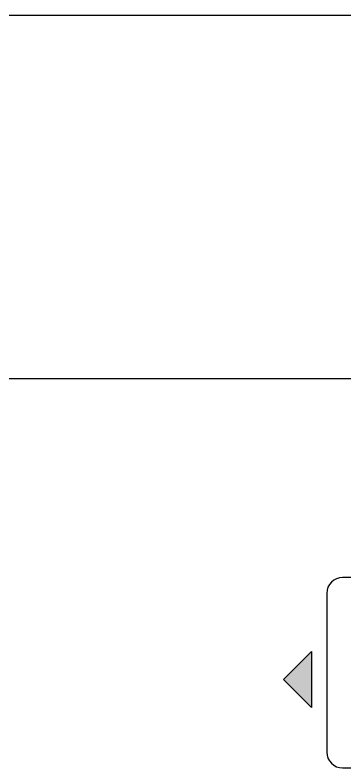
# Model space of a CAD drawing. Header units: millimetres. Extents: x 4 to 387, y 0 to 281.
# Drawn here: x 55.96 to 67.74, y 115.9 to 142.8 of the extents above; entities that cross this region are included whole.
import ezdxf

# ---------------------------------------------------------------- set-up
doc = ezdxf.new("R2010")
doc.units = ezdxf.units.MM
doc.layers.get('0').update_dxf_attribs({"lineweight": 30})

# ---------------------------------------------------------------- blocks, each defined once
blk = doc.blocks.new('A$C52B85D9B')
blk.add_hatch(color=256).paths.add_polyline_path([(5.852, -35.242), (5.852, -37.241), (4.852, -36.242)])
for points in [[(-9.366, -12.5), (13.5, -12.5), (13.5, -25.5), (-9.366, -25.5), (-9.366, -12.5)], [(5.852, -35.242), (5.852, -37.241), (4.852, -36.242), (5.852, -35.242)]]:
    blk.add_lwpolyline(points)
for points in [[(6.4, -33.167), (6.4, -32.854), (6.654, -32.6), (6.967, -32.6), (6.967, -32.6), (9.461, -32.6), (9.461, -32.6), (9.621, -32.6), (9.773, -32.633), (9.91, -32.694), (9.91, -32.694), (9.91, -32.693), (9.91, -32.693), (9.91, -32.693), (9.918, -32.697), (9.918, -32.697), (10.009, -32.738), (10.091, -32.793), (10.168, -32.854), (10.168, -32.854), (11.987, -33.993), (11.987, -33.993), (12.084, -34.044), (12.175, -34.102), (12.262, -34.166), (12.262, -34.166), (12.279, -34.177), (12.279, -34.177), (12.279, -34.177), (12.279, -34.179), (12.279, -34.179), (12.837, -34.592), (13.2, -35.253), (13.2, -36), (13.2, -36.747), (12.837, -37.408), (12.279, -37.82), (12.279, -37.82), (12.279, -37.821), (12.279, -37.821), (12.182, -37.892), (12.082, -37.956), (11.975, -38.012), (11.975, -38.012), (10.17, -39.143), (10.17, -39.143), (10.092, -39.207), (10.008, -39.262), (9.914, -39.304), (9.914, -39.304), (9.91, -39.306), (9.91, -39.306), (9.91, -39.306), (9.91, -39.306), (9.91, -39.306), (9.773, -39.366), (9.621, -39.4), (9.461, -39.4), (9.461, -39.4), (6.967, -39.4), (6.967, -39.4), (6.654, -39.4), (6.4, -39.146), (6.4, -38.833), (6.4, -38.833), (6.4, -33.167), (6.4, -33.167)], [(11.975, -38.012), (11.975, -38.012), (10.17, -39.143), (10.17, -39.143), (10.092, -39.207), (10.008, -39.262), (9.914, -39.304), (9.914, -39.304), (9.91, -39.306), (9.91, -39.306), (9.91, -39.306), (9.91, -39.306), (9.91, -39.306), (9.773, -39.366), (9.621, -39.4), (9.461, -39.4), (9.461, -39.4), (6.967, -39.4), (6.967, -39.4), (6.654, -39.4), (6.4, -39.146), (6.4, -38.833), (6.4, -38.833), (6.4, -33.167), (6.4, -33.167), (6.4, -32.854), (6.654, -32.6), (6.967, -32.6), (6.967, -32.6), (9.461, -32.6), (9.461, -32.6), (9.621, -32.6), (9.773, -32.633), (9.91, -32.694), (9.91, -32.694), (9.91, -32.693), (9.91, -32.693), (9.91, -32.693), (9.918, -32.697), (9.918, -32.697), (10.009, -32.738), (10.091, -32.793), (10.168, -32.854), (10.168, -32.854), (11.987, -33.993), (11.987, -33.993), (12.084, -34.044), (12.175, -34.102), (12.262, -34.166), (12.262, -34.166), (12.279, -34.177), (12.279, -34.177), (12.279, -34.177), (12.279, -34.179), (12.279, -34.179), (12.837, -34.592), (13.2, -35.253), (13.2, -36), (13.2, -36.747), (12.837, -37.408), (12.279, -37.82), (12.279, -37.82), (12.279, -37.821), (12.279, -37.821), (12.182, -37.892), (12.082, -37.956), (11.975, -38.012)]]:
    blk.add_open_spline(points, degree=3, knots=[0, 0, 0, 0, 1, 1, 1, 2, 2, 2, 3, 3, 3, 4, 4, 4, 5, 5, 5, 6, 6, 6, 7, 7, 7, 8, 8, 8, 9, 9, 9, 10, 10, 10, 11, 11, 11, 12, 12, 12, 13, 13, 13, 14, 14, 14, 15, 15, 15, 16, 16, 16, 17, 17, 17, 18, 18, 18, 19, 19, 19, 20, 20, 20, 21, 21, 21, 22, 22, 22, 22])

msp = doc.modelspace()

# ---------------------------------------------------------------- block references
msp.add_blockref('A$C52B85D9B', (60.687, 155.298))

doc.saveas('drawing.dxf')
